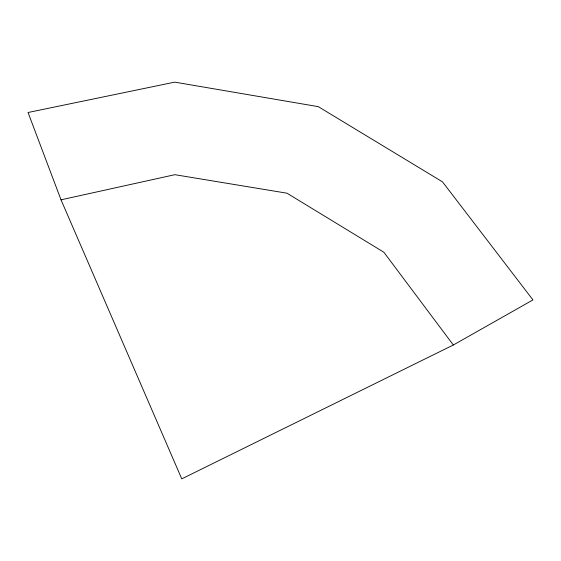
<?xml version="1.0" encoding="UTF-8"?>
<svg xmlns="http://www.w3.org/2000/svg" width="561" height="561" viewBox="0 0 561 561"><rect width="100%" height="100%" fill="white"/><g stroke="black" fill="none" stroke-linecap="round" stroke-linejoin="round"><path stroke-width="0.84" d="M453.33 345.001L532.95 299.918L442.517 181.869L318.283 106.646L174.744 82.137L28.05 112.502L61.023 199.821L181.764 478.863L453.33 345.001L383.857 252.24L287.015 193.201L174.864 174.688L61.023 199.821"/></g></svg>
